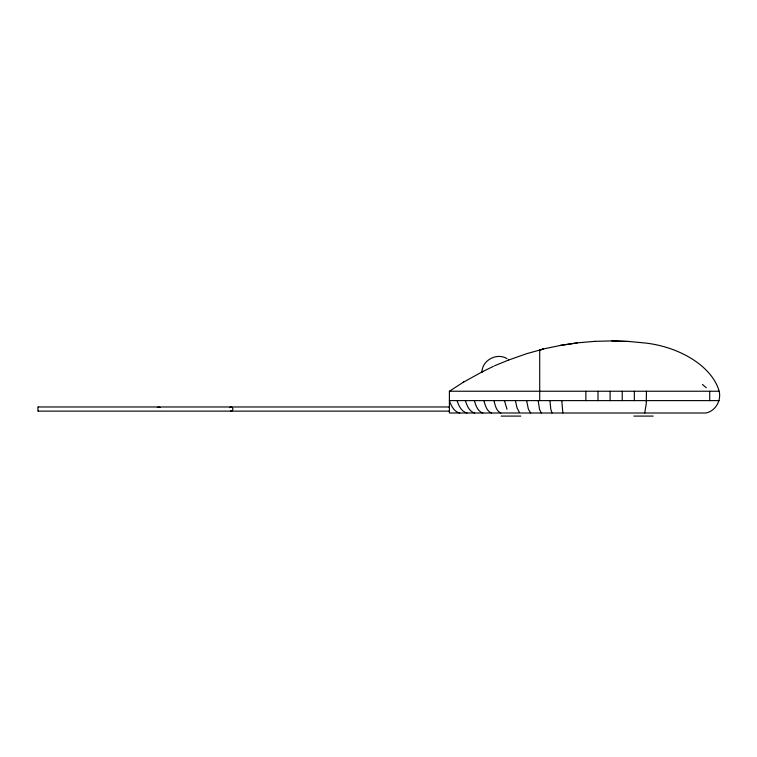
<?xml version="1.0" encoding="UTF-8"?>
<svg xmlns="http://www.w3.org/2000/svg" width="757" height="757" viewBox="0 0 757 757"><rect width="100%" height="100%" fill="white"/><g stroke="black" fill="none" stroke-linecap="round" stroke-linejoin="round"><path stroke-width="1.14" d="M449.403 406.973L449.403 411.127L38.153 411.127L37.85 409.045L38.153 406.973L449.403 406.973L449.44 407.578M449.403 411.127L449.44 410.521M481.944 372.132C482.152 360.143 496.895 352.383 507.029 358.657M38.153 411.127L38.37 410.521M232.38 410.521L230.894 411.127L232.38 410.521L232.986 409.045L232.38 407.578L230.923 406.973L229.475 407.578M611.807 340.905L629.152 341.492L646.45 343.139A75.378 47.436 11.4 0 1 719.15 391.237C721.553 400.462 715.308 411.448 705.704 413L449.403 413L449.403 410.71M644.69 413L646.241 403.954L646.45 391.237M463.331 382.228L482.767 371.536M449.403 407.275L449.403 391.237L463.918 381.859M482.048 371.886L493.432 366.341M157.295 407.578L158.752 406.973L160.21 407.578M494.482 365.83L508.732 359.963M508.373 360.114L526.834 353.633L543.498 349.024L539.713 349.961L539.713 400.614M539.713 350.018L543.498 349.024M543.176 349.005L560.398 345.438L577.487 342.883M560.095 345.419L577.212 342.864L594.709 341.369M594.472 341.36L611.978 340.915L629.247 341.502M449.403 391.237L719.15 391.237M719.15 400.614L449.403 400.614C451.125 405.686 453.954 411.789 459.736 413M501.143 416.095L520.816 416.095M633.808 416.095L653.168 416.095M467.06 413C461.363 411.732 458.723 405.61 457.048 400.614M474.677 413C469.179 411.6 466.937 405.468 465.385 400.614M482.862 413C477.601 411.439 475.784 405.307 474.346 400.614M491.586 413C486.581 411.231 485.209 405.156 483.884 400.614M500.784 413C496.09 410.994 495.163 405.014 493.942 400.614M530.685 413L528.386 409.282L526.645 400.614M541.236 413L539.495 409.282L538.18 400.614M702.43 384.452L706.281 387.764M551.967 413L550.803 409.282L549.923 400.614M519.397 412.385L517.116 408.137L515.385 400.614M562.829 413L561.808 400.614M507.02 409.282L504.455 400.614M38.153 406.973L38.37 407.578M709.716 391.237L709.716 400.614M634.338 391.237L634.338 400.614M622.226 391.237L622.226 400.614M610.104 391.237L610.104 400.614M597.992 391.237L597.992 400.614M585.871 391.237L585.871 400.614"/></g></svg>
